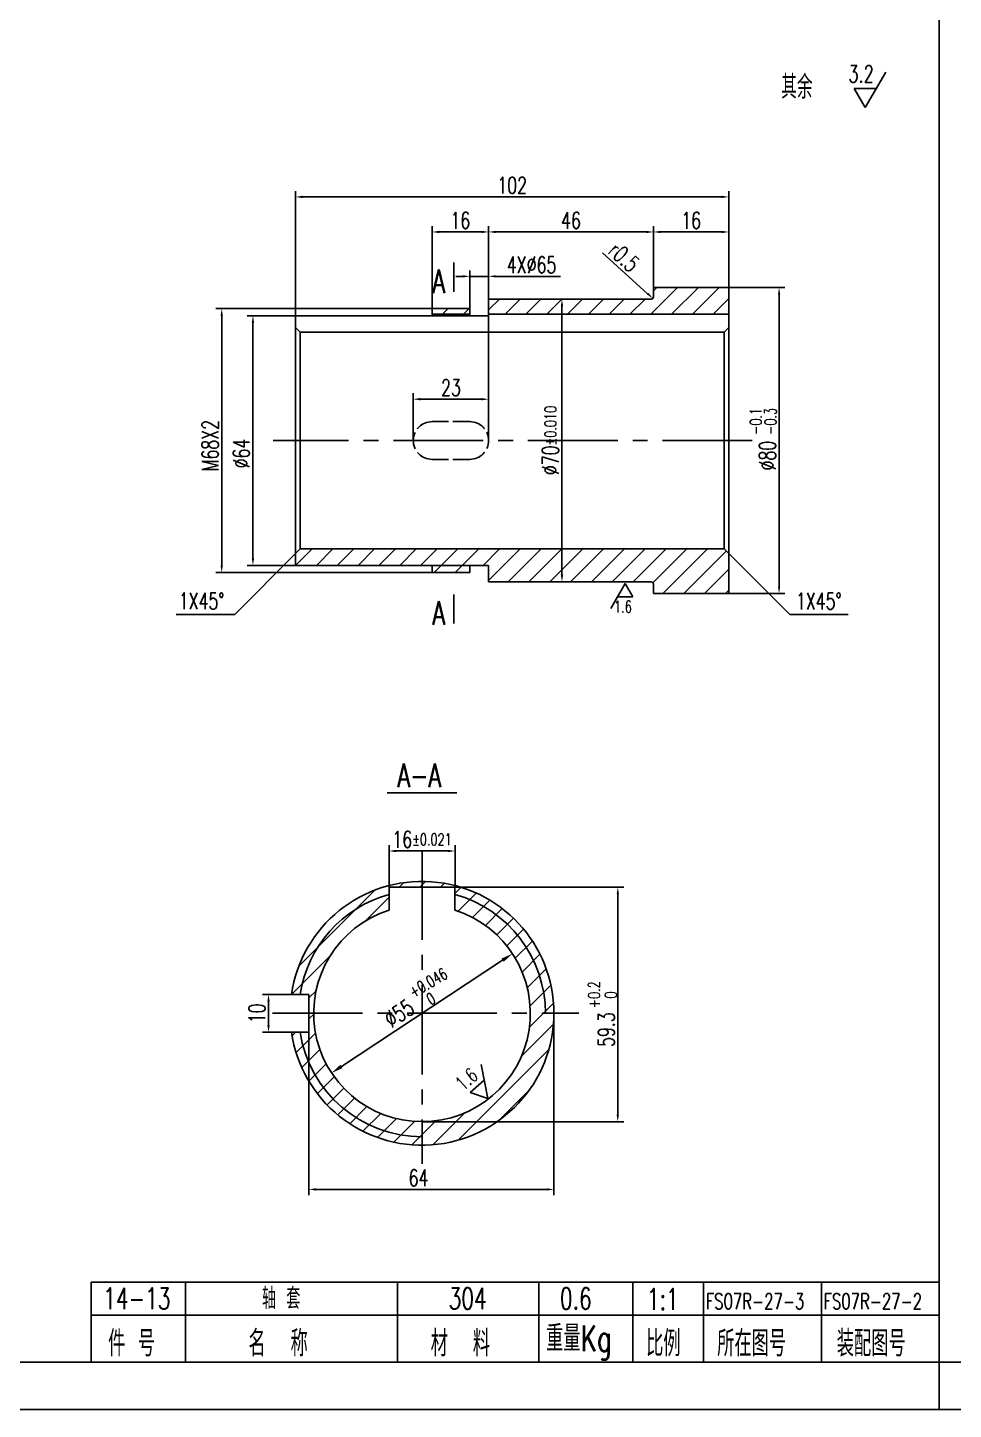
# Model space of a CAD drawing. Extents: x 946 to 3405, y -336 to 946.
# Drawn here: x 2026.7 to 2223.3, y 351.8 to 645.1 of the extents above; entities that cross this region are included whole.
import ezdxf

# ---------------------------------------------------------------- set-up
doc = ezdxf.new("R2010")
doc.units = 0
doc.header["$MEASUREMENT"] = 0
doc.linetypes.add('ACAD_ISO02W100', pattern=[15, 12, -3])
doc.linetypes.add('CENTER2', pattern=[28.575, 19.05, -3.175, 3.175, -3.175])
doc.layers.get('0').update_dxf_attribs({"linetype": 'CONTINUOUS'})
doc.layers.get('DEFPOINTS').update_dxf_attribs({"linetype": 'CONTINUOUS'})
for name, color, linetype in [('6文字层', 3, 'CONTINUOUS'), ('中心线', 1, 'CENTER2'), ('标注线', 3, 'CONTINUOUS'), ('粗实线', 7, 'CONTINUOUS'), ('细实线', 4, 'CONTINUOUS'), ('虚线', 2, 'ACAD_ISO02W100')]:
    doc.layers.add(name, color=color, linetype=linetype)
doc.styles.add('STYLE1', font='romans.shx', dxfattribs={"width": 0.7, "height": 3.5, "bigfont": 'hz129.shx'})
doc.dimstyles.get("Standard").update_dxf_attribs({"dimtxt": 2.5, "dimasz": 2.5, "dimexe": 1.25, "dimexo": 0.625, "dimtad": 1, "dimdec": 0, "dimlfac": 4, "dimzin": 4, "dimdsep": 46, "dimtxsty": 'STYLE1', "dimcen": 0, "dimclrd": 256, "dimclre": 256, "dimclrt": 256, "dimadec": 0, "dimazin": 0, "dimtfac": 1, "dimtdec": 0, "dimtmove": 0, "dimatfit": 3, "dimfxl": 1, "dimtolj": 1, "dimtzin": 0, "dimarcsym": 0})
pattern_1 = [(45, (221.241, 3317.812), (-2.2097087, 2.2097087), [])]

# ---------------------------------------------------------------- blocks, each defined once
blk = doc.blocks.new('*D90')
at = {"layer": 'DEFPOINTS', "color": 0}
for p in [(2074.55, 583.96), (2083.59, 583.96), (2083.59, 530.96)]:
    blk.add_point(p, dxfattribs=at)
at = {"layer": '标注线', "lineweight": -2}
for p, q in [((2083.59, 583.96), (2073.3, 583.96)), ((2074.55, 532.46), (2074.55, 582.46)), ((2083.59, 530.96), (2073.3, 530.96))]:
    blk.add_line(p, q, dxfattribs=at)
at = {"layer": '标注线'}
for points in [[(2074.3, 582.46), (2074.8, 582.46), (2074.55, 583.96)], [(2074.3, 532.46), (2074.8, 532.46), (2074.55, 530.96)]]:
    blk.add_solid(points, dxfattribs=at)
at = {"layer": '标注线', "insert": (2072.1, 554.69), "char_height": 3.5, "attachment_point": 5, "rotation": 90, "style": 'STYLE1'}
blk.add_mtext('\\A1;%%C64', dxfattribs=at)
blk = doc.blocks.new('*D91')
at = {"layer": 'DEFPOINTS', "color": 0}
for p in [(2067.92, 585.46), (2112.59, 585.46), (2112.59, 529.46)]:
    blk.add_point(p, dxfattribs=at)
at = {"layer": '标注线', "lineweight": -2}
for p, q in [((2112.59, 585.46), (2066.67, 585.46)), ((2067.92, 530.96), (2067.92, 583.96)), ((2112.59, 529.46), (2066.67, 529.46))]:
    blk.add_line(p, q, dxfattribs=at)
at = {"layer": '标注线'}
for points in [[(2067.67, 583.96), (2068.17, 583.96), (2067.92, 585.46)], [(2067.67, 530.96), (2068.17, 530.96), (2067.92, 529.46)]]:
    blk.add_solid(points, dxfattribs=at)
at = {"layer": '标注线', "insert": (2065.47, 556.36), "char_height": 3.5, "attachment_point": 5, "rotation": 90, "style": 'STYLE1'}
blk.add_mtext('\\A1;M68X2', dxfattribs=at)
blk = doc.blocks.new('*D92')
at = {"layer": 'DEFPOINTS', "color": 0}
for p in [(2124.59, 566.23), (2108.59, 557.46), (2124.59, 557.46)]:
    blk.add_point(p, dxfattribs=at)
at = {"layer": '标注线', "lineweight": -2}
for p, q in [((2108.59, 557.46), (2108.59, 567.48)), ((2110.09, 566.23), (2123.09, 566.23)), ((2124.59, 557.46), (2124.59, 567.48))]:
    blk.add_line(p, q, dxfattribs=at)
at = {"layer": '标注线'}
for points in [[(2110.09, 566.48), (2110.09, 565.98), (2108.59, 566.23)], [(2123.09, 566.48), (2123.09, 565.98), (2124.59, 566.23)]]:
    blk.add_solid(points, dxfattribs=at)
at = {"layer": '标注线', "insert": (2116.59, 568.68), "char_height": 3.5, "attachment_point": 5, "style": 'STYLE1'}
blk.add_mtext('\\A1;23', dxfattribs=at)
blk = doc.blocks.new('*D93')
at = {"layer": 'DEFPOINTS', "color": 0}
for p in [(2140.16, 587.46), (2141.84, 587.46), (2141.84, 527.46)]:
    blk.add_point(p, dxfattribs=at)
at = {"layer": '标注线', "lineweight": -2}
for p, q in [((2141.84, 587.46), (2138.91, 587.46)), ((2140.16, 528.96), (2140.16, 585.96)), ((2141.84, 527.46), (2138.91, 527.46))]:
    blk.add_line(p, q, dxfattribs=at)
at = {"layer": '标注线'}
for points in [[(2139.91, 585.96), (2140.41, 585.96), (2140.16, 587.46)], [(2139.91, 528.96), (2140.41, 528.96), (2140.16, 527.46)]]:
    blk.add_solid(points, dxfattribs=at)
at = {"layer": '标注线', "insert": (2137.71, 557.46), "char_height": 3.5, "attachment_point": 5, "rotation": 90, "style": 'STYLE1'}
blk.add_mtext('\\A1;%%c70{\\H0.7143x;%%P0.010}', dxfattribs=at)
blk = doc.blocks.new('*D94')
at = {"layer": 'DEFPOINTS', "color": 0}
for p in [(2175.59, 589.96), (2186.25, 589.96), (2175.59, 524.96)]:
    blk.add_point(p, dxfattribs=at)
at = {"layer": '标注线', "lineweight": -2}
for p, q in [((2175.59, 589.96), (2187.5, 589.96)), ((2186.25, 526.46), (2186.25, 588.46)), ((2175.59, 524.96), (2187.5, 524.96))]:
    blk.add_line(p, q, dxfattribs=at)
at = {"layer": '标注线'}
for points in [[(2186, 588.46), (2186.5, 588.46), (2186.25, 589.96)], [(2186, 526.46), (2186.5, 526.46), (2186.25, 524.96)]]:
    blk.add_solid(points, dxfattribs=at)
at = {"layer": '标注线', "insert": (2183.8, 554.26), "char_height": 3.5, "attachment_point": 5, "rotation": 90, "style": 'STYLE1'}
blk.add_mtext('\\A1;%%c80', dxfattribs=at)
blk = doc.blocks.new('*D95')
at = {"layer": 'DEFPOINTS', "color": 0}
for p in [(2159.09, 587.96), (2159.46, 587.63)]:
    blk.add_point(p, dxfattribs=at)
at = {"layer": '标注线', "lineweight": -2}
blk.add_line((2148.74, 597.27), (2158.34, 588.63), dxfattribs=at)
at = {"layer": '标注线'}
blk.add_solid([(2158.51, 588.82), (2158.18, 588.45), (2159.46, 587.63)], dxfattribs=at)
at = {"layer": '标注线', "insert": (2153.32, 596.44), "char_height": 3.5, "attachment_point": 5, "rotation": 318.0339, "style": 'STYLE1'}
blk.add_mtext('\\A1;r0.5', dxfattribs=at)
blk = doc.blocks.new('*D96')
at = {"layer": 'DEFPOINTS', "color": 0}
for p in [(2175.59, 601.73), (2159.59, 589.96), (2175.59, 587.58)]:
    blk.add_point(p, dxfattribs=at)
at = {"layer": '标注线', "lineweight": -2}
for p, q in [((2159.59, 589.96), (2159.59, 602.98)), ((2161.09, 601.73), (2174.09, 601.73)), ((2175.59, 587.58), (2175.59, 602.98))]:
    blk.add_line(p, q, dxfattribs=at)
at = {"layer": '标注线'}
for points in [[(2161.09, 601.98), (2161.09, 601.48), (2159.59, 601.73)], [(2174.09, 601.98), (2174.09, 601.48), (2175.59, 601.73)]]:
    blk.add_solid(points, dxfattribs=at)
at = {"layer": '标注线', "insert": (2167.59, 604.18), "char_height": 3.5, "attachment_point": 5, "style": 'STYLE1'}
blk.add_mtext('\\A1;16', dxfattribs=at)
blk = doc.blocks.new('*D97')
at = {"layer": 'DEFPOINTS', "color": 0}
for p in [(2159.59, 601.73), (2159.59, 601.73), (2124.59, 567.48)]:
    blk.add_point(p, dxfattribs=at)
at = {"layer": '标注线', "lineweight": -2}
for p, q in [((2124.59, 567.48), (2124.59, 602.98)), ((2126.09, 601.73), (2158.09, 601.73)), ((2159.59, 601.73), (2159.59, 602.98))]:
    blk.add_line(p, q, dxfattribs=at)
at = {"layer": '标注线'}
for points in [[(2126.09, 601.98), (2126.09, 601.48), (2124.59, 601.73)], [(2158.09, 601.98), (2158.09, 601.48), (2159.59, 601.73)]]:
    blk.add_solid(points, dxfattribs=at)
at = {"layer": '标注线', "insert": (2142.09, 604.18), "char_height": 3.5, "attachment_point": 5, "style": 'STYLE1'}
blk.add_mtext('\\A1;46', dxfattribs=at)
blk = doc.blocks.new('*D98')
at = {"layer": 'DEFPOINTS', "color": 0}
for p in [(2124.59, 592.31), (2120.59, 585.46), (2124.59, 585.71)]:
    blk.add_point(p, dxfattribs=at)
at = {"layer": '标注线', "lineweight": -2}
for p, q in [((2120.59, 585.46), (2120.59, 593.56)), ((2124.59, 585.71), (2124.59, 593.56)), ((2119.09, 592.31), (2117.59, 592.31)), ((2120.59, 592.31), (2124.59, 592.31)), ((2126.09, 592.31), (2139.84, 592.31))]:
    blk.add_line(p, q, dxfattribs=at)
at = {"layer": '标注线'}
for points in [[(2119.09, 592.56), (2119.09, 592.06), (2120.59, 592.31)], [(2126.09, 592.56), (2126.09, 592.06), (2124.59, 592.31)]]:
    blk.add_solid(points, dxfattribs=at)
at = {"layer": '标注线', "insert": (2133.71, 594.76), "char_height": 3.5, "attachment_point": 5, "style": 'STYLE1'}
blk.add_mtext('\\A1;4X%%c65', dxfattribs=at)
blk = doc.blocks.new('*D99')
at = {"layer": 'DEFPOINTS', "color": 0}
for p in [(2112.59, 601.73), (2124.59, 601.73), (2112.59, 585.46)]:
    blk.add_point(p, dxfattribs=at)
at = {"layer": '标注线', "lineweight": -2}
for p, q in [((2112.59, 585.46), (2112.59, 602.98)), ((2123.09, 601.73), (2114.09, 601.73)), ((2124.59, 601.73), (2124.59, 602.98))]:
    blk.add_line(p, q, dxfattribs=at)
at = {"layer": '标注线'}
for points in [[(2114.09, 601.98), (2114.09, 601.48), (2112.59, 601.73)], [(2123.09, 601.98), (2123.09, 601.48), (2124.59, 601.73)]]:
    blk.add_solid(points, dxfattribs=at)
at = {"layer": '标注线', "insert": (2118.59, 604.18), "char_height": 3.5, "attachment_point": 5, "style": 'STYLE1'}
blk.add_mtext('\\A1;16', dxfattribs=at)
blk = doc.blocks.new('*D100')
at = {"layer": 'DEFPOINTS', "color": 0}
for p in [(2175.59, 609.17), (2175.59, 595.28), (2083.59, 583.96)]:
    blk.add_point(p, dxfattribs=at)
at = {"layer": '标注线', "lineweight": -2}
for p, q in [((2083.59, 583.96), (2083.59, 610.42)), ((2175.59, 595.28), (2175.59, 610.42)), ((2085.09, 609.17), (2174.09, 609.17))]:
    blk.add_line(p, q, dxfattribs=at)
at = {"layer": '标注线'}
for points in [[(2085.09, 609.42), (2085.09, 608.92), (2083.59, 609.17)], [(2174.09, 609.42), (2174.09, 608.92), (2175.59, 609.17)]]:
    blk.add_solid(points, dxfattribs=at)
at = {"layer": '标注线', "insert": (2129.59, 611.62), "char_height": 3.5, "attachment_point": 5, "style": 'STYLE1'}
blk.add_mtext('\\A1;102', dxfattribs=at)
blk = doc.blocks.new('*D140')
at = {"layer": 'DEFPOINTS', "color": 0}
for p in [(2117.45, 470.33), (2103.45, 462.67), (2117.45, 462.67)]:
    blk.add_point(p, dxfattribs=at)
at = {"layer": '标注线', "lineweight": -2}
for p, q in [((2103.45, 462.67), (2103.45, 471.58)), ((2104.95, 470.33), (2115.95, 470.33)), ((2117.45, 462.67), (2117.45, 471.58))]:
    blk.add_line(p, q, dxfattribs=at)
at = {"layer": '标注线'}
for points in [[(2104.95, 470.58), (2104.95, 470.08), (2103.45, 470.33)], [(2115.95, 470.58), (2115.95, 470.08), (2117.45, 470.33)]]:
    blk.add_solid(points, dxfattribs=at)
at = {"layer": '标注线', "insert": (2110.45, 472.78), "char_height": 3.5, "attachment_point": 5, "style": 'STYLE1'}
blk.add_mtext('\\A1;16{\\H0.7143x;%%p0.021}', dxfattribs=at)
blk = doc.blocks.new('*D141')
at = {"layer": 'DEFPOINTS', "color": 0}
for p in [(2138.45, 435.87), (2086.45, 431.87), (2138.45, 398.49)]:
    blk.add_point(p, dxfattribs=at)
at = {"layer": '标注线', "lineweight": -2}
for p, q in [((2138.45, 435.87), (2138.45, 397.24)), ((2086.45, 431.87), (2086.45, 397.24)), ((2087.95, 398.49), (2136.95, 398.49))]:
    blk.add_line(p, q, dxfattribs=at)
at = {"layer": '标注线'}
for points in [[(2087.95, 398.74), (2087.95, 398.24), (2086.45, 398.49)], [(2136.95, 398.74), (2136.95, 398.24), (2138.45, 398.49)]]:
    blk.add_solid(points, dxfattribs=at)
at = {"layer": '标注线', "insert": (2109.71, 400.94), "char_height": 3.5, "attachment_point": 5, "style": 'STYLE1'}
blk.add_mtext('\\A1;64', dxfattribs=at)
blk = doc.blocks.new('*D142')
at = {"layer": 'DEFPOINTS', "color": 0}
for p in [(2077.86, 439.87), (2084.55, 439.87), (2084.55, 431.87)]:
    blk.add_point(p, dxfattribs=at)
at = {"layer": '标注线', "lineweight": -2}
for p, q in [((2084.55, 439.87), (2076.61, 439.87)), ((2077.86, 433.37), (2077.86, 438.37)), ((2084.55, 431.87), (2076.61, 431.87))]:
    blk.add_line(p, q, dxfattribs=at)
at = {"layer": '标注线'}
for points in [[(2077.61, 438.37), (2078.11, 438.37), (2077.86, 439.87)], [(2077.61, 433.37), (2078.11, 433.37), (2077.86, 431.87)]]:
    blk.add_solid(points, dxfattribs=at)
at = {"layer": '标注线', "insert": (2075.41, 435.87), "char_height": 3.5, "attachment_point": 5, "rotation": 90, "style": 'STYLE1'}
blk.add_mtext('\\A1;10', dxfattribs=at)
blk = doc.blocks.new('*D143')
at = {"layer": 'DEFPOINTS', "color": 0}
for p in [(2110.45, 462.67), (2152.01, 462.67), (2110.45, 412.87)]:
    blk.add_point(p, dxfattribs=at)
at = {"layer": '标注线', "lineweight": -2}
for p, q in [((2110.45, 462.67), (2153.26, 462.67)), ((2152.01, 414.37), (2152.01, 461.17)), ((2110.45, 412.87), (2153.26, 412.87))]:
    blk.add_line(p, q, dxfattribs=at)
at = {"layer": '标注线'}
for points in [[(2151.76, 461.17), (2152.26, 461.17), (2152.01, 462.67)], [(2151.76, 414.37), (2152.26, 414.37), (2152.01, 412.87)]]:
    blk.add_solid(points, dxfattribs=at)
at = {"layer": '标注线', "insert": (2149.56, 432.41), "char_height": 3.5, "attachment_point": 5, "rotation": 90, "style": 'STYLE1'}
blk.add_mtext('\\A1;59.3', dxfattribs=at)
blk = doc.blocks.new('*D354')
at = {"layer": '6文字层', "lineweight": -2}
blk.add_line((2093.33, 424.59), (2127.56, 447.15), dxfattribs=at)
at = {"layer": '6文字层'}
for points in [[(2127.33, 447.5), (2127.79, 446.81), (2129.65, 448.53)], [(2093.1, 424.94), (2093.56, 424.24), (2091.24, 423.21)]]:
    blk.add_solid(points, dxfattribs=at)
at = {"layer": 'DEFPOINTS', "color": 0}
for p in [(2129.65, 448.53), (2091.24, 423.21)]:
    blk.add_point(p, dxfattribs=at)
at = {"layer": '6文字层', "insert": (2105.59, 435.87), "char_height": 3.5, "attachment_point": 5, "rotation": 33.3908, "style": 'STYLE1'}
blk.add_mtext('\\A1;%%c55', dxfattribs=at)

msp = doc.modelspace()

# ---------------------------------------------------------------- hatches: boundary and pattern name
at = {"layer": '标注线'}
h = msp.add_hatch(dxfattribs=at)
h.set_pattern_fill('ANSI31', color=256, scale=25, style=0)
h.set_pattern_definition(pattern_1)
h.paths.add_polyline_path([(2124.58765, 587.46258), (2124.58765, 584.26258), (2175.58765, 584.26258), (2175.58765, 589.96258), (2159.58765, 589.96258), (2159.58765, 587.96258, -0.414213562), (2159.08765, 587.46258)])
h.paths.add_polyline_path([(2112.58765, 585.46258), (2112.58765, 584.26258), (2120.58765, 584.26258), (2120.58765, 585.46258)])
h = msp.add_hatch(dxfattribs=at)
h.set_pattern_fill('ANSI31', color=256, scale=25, style=0)
h.set_pattern_definition(pattern_1)
h.paths.add_polyline_path([(2112.58765, 584.26258), (2112.58765, 583.96258), (2120.58765, 583.96258), (2120.58765, 584.26258)])
h = msp.add_hatch(dxfattribs=at)
h.set_pattern_fill('ANSI31', color=256, scale=25, style=0)
h.set_pattern_definition(pattern_1)
h.paths.add_polyline_path([(2112.58765, 530.96258), (2120.58765, 530.96258), (2124.58765, 530.96258), (2124.58765, 527.46258), (2159.08765, 527.46258, -0.414213562), (2159.58765, 526.96258), (2159.58765, 524.96258), (2175.58765, 524.96258), (2175.58765, 533.46258), (2174.58765, 534.46258), (2084.58765, 534.46258), (2083.58765, 533.46258), (2083.58765, 530.96258)])
h.paths.add_polyline_path([(2112.58765, 530.96258), (2112.58765, 529.46258), (2120.58765, 529.46258), (2120.58765, 530.96258)], flags=16)
h = msp.add_hatch(dxfattribs=at)
h.set_pattern_fill('ANSI31', color=256, scale=25, style=0)
h.set_pattern_definition([(45, (221.241, 3311.5492), (-2.2097087, 2.2097087), [])])
h.paths.add_polyline_path([(2110.44667, 409.67281), (2110.44667, 412.87281, -0.414213562), (2087.44667, 435.87281), (2086.44667, 435.87281), (2086.44667, 431.87281), (2084.55381, 431.87281, 0.37000156)])
h.paths.add_polyline_path([(2084.55381, 431.87281), (2082.73386, 431.87281, 0.372824693), (2110.44667, 407.87281), (2110.44667, 409.67281, -0.37000156)])
h.paths.add_polyline_path([(2110.44667, 412.87281), (2110.44667, 407.87281, 0.414213562), (2138.44667, 435.87281), (2133.44667, 435.87281, -0.414213562)])
h.paths.add_polyline_path([(2133.44667, 435.87281), (2136.64667, 435.87281, 0.337041147), (2117.44667, 461.12039), (2117.44667, 457.78172, -0.326276102)], flags=17)
h.paths.add_polyline_path([(2136.64667, 435.87281), (2138.44667, 435.87281, 0.414213562), (2110.44667, 463.87281), (2110.44667, 462.67281), (2117.44667, 462.67281), (2117.44667, 461.12039, -0.337041147)])
h.paths.add_polyline_path([(2084.55381, 439.87281), (2086.44667, 439.87281), (2086.44667, 435.87281), (2087.44667, 435.87281, -0.326276102), (2103.44667, 457.78172), (2103.44667, 461.12039, 0.294894265)])
h.paths.add_polyline_path([(2082.73386, 439.87281), (2084.55381, 439.87281, -0.294894265), (2103.44667, 461.12039), (2103.44667, 462.67281), (2110.44667, 462.67281), (2110.44667, 463.87281, 0.372824693)])

# ---------------------------------------------------------------- linework, layer by layer
for p, q in [((2175.58765, 589.96258), (2159.58765, 589.96258)), ((2159.58765, 589.96258), (2159.58765, 587.96258)), ((2175.58765, 589.96258), (2175.58765, 524.96258)), ((2159.08765, 587.46258), (2124.58765, 587.46258)), ((2124.58765, 583.96258), (2124.58765, 587.46258)), ((2083.58765, 583.96258), (2083.58765, 530.96258)), ((2112.58765, 583.96258), (2083.58765, 583.96258)), ((2120.58765, 585.46258), (2112.58765, 585.46258)), ((2112.58765, 583.96258), (2112.58765, 585.46258)), ((2120.58765, 584.26258), (2112.58765, 584.26258)), ((2120.58765, 583.96258), (2120.58765, 585.46258)), ((2124.58765, 583.96258), (2120.58765, 583.96258)), ((2175.58765, 584.26258), (2124.58765, 584.26258)), ((2084.58765, 580.46258), (2083.58765, 581.46258)), ((2174.58765, 580.46258), (2175.58765, 581.46258)), ((2174.58765, 580.46258), (2084.58765, 580.46258)), ((2084.58765, 580.46258), (2084.58765, 534.46258)), ((2174.58765, 580.46258), (2174.58765, 534.46258)), ((2084.58765, 534.46258), (2083.58765, 533.46258)), ((2174.58765, 534.46258), (2084.58765, 534.46258)), ((2174.58765, 534.46258), (2175.58765, 533.46258)), ((2112.58765, 530.96258), (2083.58765, 530.96258)), ((2112.58765, 530.96258), (2112.58765, 529.46258)), ((2124.58765, 530.96258), (2120.58765, 530.96258)), ((2120.58765, 530.96258), (2120.58765, 529.46258)), ((2124.58765, 530.96258), (2124.58765, 527.46258)), ((2120.58765, 529.46258), (2112.58765, 529.46258)), ((2159.08765, 527.46258), (2124.58765, 527.46258)), ((2159.58765, 524.96258), (2159.58765, 526.96258)), ((2175.58765, 524.96258), (2159.58765, 524.96258)), ((2103.04663, 482.67152), (2117.86275, 482.67152)), ((2103.44667, 462.67281), (2117.44667, 462.67281)), ((2103.44667, 462.67281), (2103.44667, 457.78172)), ((2117.44667, 462.67281), (2117.44667, 457.78172)), ((2082.73386, 439.87281), (2086.44667, 439.87281)), ((2086.44667, 439.87281), (2086.44667, 431.87281)), ((2082.73386, 431.87281), (2086.44667, 431.87281)), ((2040.23289, 378.80134), (2220.23289, 378.80134)), ((2040.23289, 378.80134), (2040.23289, 361.80134))]:
    msp.add_line(p, q)
at = {"linetype": 'Continuous'}
msp.add_line((1824.73288, 361.80135), (2630.73288, 361.80133), dxfattribs=at)
for centre, radius, start, end in [((2159.08765, 587.96258), 0.5, 270, 0), ((2159.08765, 526.96258), 0.5, 0, 90), ((2110.44667, 435.87281), 28, 188.2132107, 171.7867893), ((2110.44667, 435.87281), 23, 107.7189319, 72.2810681)]:
    msp.add_arc(centre, radius, start, end)
at = {"layer": '中心线'}
for p, q in [((2180.56735, 557.46258), (2078.82619, 557.46258)), ((2110.44667, 470.51605), (2110.44667, 403.94776)), ((2078.73643, 435.87281), (2143.76945, 435.87281))]:
    msp.add_line(p, q, dxfattribs=at)
at = {"layer": '标注线'}
for p, q in [((2120.58765, 583.96258), (2112.58765, 583.96258)), ((2083.58765, 533.46258), (2070.67269, 520.54762)), ((2120.58765, 530.96258), (2112.58765, 530.96258)), ((2175.58765, 533.46258), (2188.5026, 520.54762)), ((2070.67269, 520.54762), (2058.27729, 520.54762)), ((2188.5026, 520.54762), (2200.898, 520.54762))]:
    msp.add_line(p, q, dxfattribs=at)
for start, end in [(105.4962658, 171.2182094), (0, 74.5037342), (188.7817906, 270)]:
    msp.add_arc((2110.44667, 435.87281), 26.2, start, end, dxfattribs=at)
at = {"layer": '粗实线'}
for p, q in [((2117.2293, 595.21819), (2117.2293, 589.04703)), ((2117.2293, 524.80164), (2117.2293, 518.63048))]:
    msp.add_line(p, q, dxfattribs=at)
at = {"layer": '细实线', "linetype": 'ByBlock'}
for p, q in [((2220.23289, 945.80133), (2220.23289, 351.80133)), ((2060.23289, 378.80134), (2060.23289, 361.80134)), ((2105.23289, 378.80134), (2105.23289, 361.80134)), ((2135.23289, 378.80134), (2135.23289, 361.80134)), ((2155.23289, 378.80134), (2155.23289, 361.80134)), ((2170.23289, 378.80134), (2170.23289, 361.80134)), ((2195.23289, 378.80134), (2195.23289, 361.80134)), ((2040.23289, 371.80134), (2220.23289, 371.80134)), ((2640.73289, 351.80133), (1799.73289, 351.80133))]:
    msp.add_line(p, q, dxfattribs=at)
at = {"layer": '细实线', "color": 3, "linetype": 'ByBlock'}
for p, q in [((2208.89988, 635.67326), (2204.53981, 628.1214)), ((2204.53981, 628.1214), (2202.20355, 632.16792)), ((2202.20355, 632.16792), (2206.87606, 632.16792)), ((2150.50023, 521.81394), (2153.55227, 527.10024)), ((2153.55227, 527.10024), (2155.18765, 524.26768)), ((2155.18765, 524.26768), (2151.91689, 524.26768)), ((2122.99463, 425.00615), (2124.39262, 417.81588)), ((2120.68148, 419.09354), (2123.64353, 421.66865)), ((2124.39262, 417.81588), (2120.68148, 419.09354)), ((2640.73289, 351.80133), (1799.73289, 351.80133))]:
    msp.add_line(p, q, dxfattribs=at)
at = {"layer": '虚线', "ltscale": 0.3}
for p, q in [((2120.58765, 561.46258), (2112.58765, 561.46258)), ((2120.58765, 553.46258), (2112.58765, 553.46258))]:
    msp.add_line(p, q, dxfattribs=at)
for centre, start, end in [((2112.58765, 557.46258), 90, 270), ((2120.58765, 557.46258), 270, 90)]:
    msp.add_arc(centre, 4, start, end, dxfattribs=at)

# ---------------------------------------------------------------- texts
at = {"layer": '标注线', "style": 'STYLE1', "width": 0.7}
for s, height, p in [('A', 5, (2112.63514, 588.74748)), ('1X45%%d', 3.5, (2058.81543, 521.64015)), ('1X45%%d', 3.5, (2189.83804, 521.60317)), ('A', 5, (2112.63514, 518.33092)), ('A-A', 5, (2105.22158, 483.86907))]:
    msp.add_text(s, height=height, dxfattribs=at).set_placement(p)
for s, rotation, p in [('-0.1', 90, (2182.53437, 558.67159)), ('-0.3', 90, (2185.67637, 558.67159)), ('+0.046', 30.2840551, (2108.60832, 439.09951)), ('0', 30.2840551, (2112.32384, 437.51393)), ('+0.2', 90, (2148.2243, 436.97351)), ('0', 90, (2151.77122, 439.00129))]:
    msp.add_text(s, height=2.5, rotation=rotation, dxfattribs=at).set_placement(p)
at = {"layer": '细实线', "color": 3, "linetype": 'ByBlock', "style": 'STYLE1', "width": 0.7}
for s, height, p in [('3.2', 3.6, (2200.96834, 633.48265)), ('其余', 5, (2186.70431, 630.01259)), ('1.6', 2.52, (2151.21798, 520.92043)), ('14-13', 4.5, (2042.73789, 373.0942)), ('轴 套', 4.5, (2076.47708, 373.0942)), ('304', 4.5, (2116.07832, 373.0942)), ('0.6', 4.5, (2139.70596, 373.0942)), ('1:1', 4.5, (2158.17083, 372.95429)), ('FS07R-27-3', 3.3, (2170.70514, 373.0942)), ('FS07R-27-2', 3.3, (2195.70514, 373.0942)), ('重量Kg', 5.5, (2136.79307, 364.13341)), ('件 号', 5.5, (2043.8053, 363.04063)), ('名  称', 5.5, (2073.60211, 363.04063)), ('材  料', 5.5, (2112.28806, 363.04063)), ('比例', 5.5, (2158.01617, 363.04063)), ('所在图号', 5.5, (2173.11302, 363.04063)), ('装配图号', 5.5, (2198.49322, 363.04063))]:
    msp.add_text(s, height=height, dxfattribs=at).set_placement(p)
msp.add_text('1.6', height=3.024, rotation=41.0025975, dxfattribs=at).set_placement((2119.17387, 419.24624))

# ---------------------------------------------------------------- dimensions: what is measured, and where the dimension line sits
at = {"layer": '6文字层'}
dim = msp.add_diameter_dim_2p(p1=(2091.24314, 423.21484), p2=(2129.65021, 448.53078), text='%%c55', dimstyle='Standard', override={"dimlfac": 1, "dimzin": 12, "dimtmove": 2}, dxfattribs=at)
dim.commit()
dim.dimension.update_dxf_attribs({"geometry": '*D354', "text_midpoint": (2105.59141, 435.87281), "dimtype": 163})
at = {"layer": '标注线'}
for base, p1, p2, text, picture, middle in [((2175.58765, 609.17288), (2083.58765, 583.96258), (2175.58765, 595.27678), '102', '*D100', (2129.58765, 611.62288)), ((2112.58765, 601.72726), (2124.58765, 601.72726), (2112.58765, 585.46258), '16', '*D99', (2118.58765, 604.17726)), ((2159.58765, 601.72726), (2124.58765, 567.48384), (2159.58765, 601.72726), '46', '*D97', (2142.08765, 604.17726)), ((2175.58765, 601.72726), (2159.58765, 589.96258), (2175.58765, 587.57629), '16', '*D96', (2167.58765, 604.17726)), ((2124.58765, 592.31286), (2120.58765, 585.46258), (2124.58765, 585.71258), '4X%%c65', '*D98', (2133.71265, 594.76286)), ((2124.58765, 566.23384), (2108.58765, 557.46258), (2124.58765, 557.46258), '23', '*D92', (2116.58765, 568.68384))]:
    dim = msp.add_linear_dim(base=base, p1=p1, p2=p2, text=text, dimstyle='Standard', override={"dimtxt": 3.5, "dimasz": 1.5, "dimexe": 1.25, "dimexo": 0, "dimgap": 0.7, "dimtad": 1, "dimtih": 0, "dimtoh": 0, "dimdec": 2, "dimzin": 8, "dimtxsty": 'STYLE1', "dimcen": 1.5, "dimtp": 0.5, "dimtm": 0.1, "dimtfac": 0.7, "dimtdec": 2, "dimtofl": 1, "dimatfit": 2}, dxfattribs=at)
    dim.commit()
    dim.dimension.update_dxf_attribs({"geometry": picture, "text_midpoint": middle})
dim = msp.add_radius_dim(center=(2159.08765, 587.96258), mpoint=(2159.45942, 587.62823), text='r0.5', dimstyle='Standard', override={"dimtxt": 3.5, "dimasz": 1.5, "dimexe": 1.25, "dimexo": 0, "dimgap": 0.7, "dimtad": 1, "dimdec": 2, "dimzin": 8, "dimtxsty": 'STYLE1', "dimcen": 1.5, "dimtp": 0.5, "dimtm": 0.1, "dimtfac": 0.7, "dimtdec": 2, "dimtofl": 1}, dxfattribs=at)
dim.commit()
dim.dimension.update_dxf_attribs({"geometry": '*D95', "text_midpoint": (2151.68495, 594.62006), "dimtype": 164})
for base, p1, p2, text, override, picture, middle in [((2186.25057, 589.96258), (2175.58765, 524.96258), (2175.58765, 589.96258), '%%c80', {"dimtxt": 3.5, "dimasz": 1.5, "dimexe": 1.25, "dimexo": 0, "dimgap": 0.7, "dimtad": 1, "dimtih": 0, "dimtoh": 0, "dimdec": 2, "dimzin": 8, "dimtxsty": 'STYLE1', "dimcen": 1.5, "dimtp": 0.5, "dimtm": 0.1, "dimtfac": 0.7, "dimtdec": 2, "dimtofl": 1, "dimatfit": 2}, '*D94', (2186.25057, 554.25541)), ((2067.91941, 585.46258), (2112.58765, 529.46258), (2112.58765, 585.46258), 'M68X2', {"dimtxt": 3.5, "dimasz": 1.5, "dimexe": 1.25, "dimexo": 0, "dimgap": 0.7, "dimtad": 1, "dimtih": 0, "dimtoh": 0, "dimdec": 2, "dimzin": 8, "dimtxsty": 'STYLE1', "dimcen": 1.5, "dimtp": 0.5, "dimtm": 0.1, "dimtfac": 0.7, "dimtdec": 2, "dimtofl": 1, "dimatfit": 2}, '*D91', (2067.91941, 556.35839)), ((2074.55192, 583.96258), (2083.58765, 530.96258), (2083.58765, 583.96258), '%%C64', {"dimtxt": 3.5, "dimasz": 1.5, "dimexe": 1.25, "dimexo": 0, "dimgap": 0.7, "dimtad": 1, "dimtih": 0, "dimtoh": 0, "dimdec": 2, "dimzin": 8, "dimtxsty": 'STYLE1', "dimcen": 1.5, "dimtp": 0.5, "dimtm": 0.1, "dimtfac": 0.7, "dimtdec": 2, "dimtofl": 1, "dimatfit": 2}, '*D90', (2074.55192, 554.69007)), ((2152.01178, 462.67281), (2110.44667, 412.87281), (2110.44667, 462.67281), '59.3', {"dimtxt": 3.5, "dimasz": 1.5, "dimexe": 1.25, "dimexo": 0, "dimgap": 0.7, "dimtad": 1, "dimtih": 0, "dimtoh": 0, "dimdec": 2, "dimzin": 8, "dimtxsty": 'STYLE1', "dimcen": 1.5, "dimtp": 0.5, "dimtm": 0.1, "dimtfac": 0.7, "dimtdec": 2, "dimtofl": 1}, '*D143', (2152.01178, 432.4085)), ((2077.85528, 439.87281), (2084.55381, 431.87281), (2084.55381, 439.87281), '10', {"dimtxt": 3.5, "dimasz": 1.5, "dimexe": 1.25, "dimexo": 0, "dimgap": 0.7, "dimtad": 1, "dimtih": 0, "dimtoh": 0, "dimdec": 2, "dimzin": 8, "dimtxsty": 'STYLE1', "dimcen": 1.5, "dimtp": 0.5, "dimtm": 0.1, "dimtfac": 0.7, "dimtdec": 2, "dimtofl": 1}, '*D142', (2077.85528, 435.87281))]:
    dim = msp.add_linear_dim(base=base, p1=p1, p2=p2, angle=90, text=text, dimstyle='Standard', override=override, dxfattribs=at)
    dim.commit()
    dim.dimension.update_dxf_attribs({"geometry": picture, "text_midpoint": middle, "dimtype": 160})
dim = msp.add_linear_dim(base=(2140.1628, 587.46258), p1=(2141.83765, 527.46258), p2=(2141.83765, 587.46258), angle=90, text='%%c70{\\H0.7143x;%%P0.010}', dimstyle='Standard', override={"dimtxt": 3.5, "dimasz": 1.5, "dimexe": 1.25, "dimexo": 0, "dimgap": 0.7, "dimtad": 1, "dimtih": 0, "dimtoh": 0, "dimdec": 2, "dimzin": 8, "dimtxsty": 'STYLE1', "dimcen": 1.5, "dimtp": 0.5, "dimtm": 0.1, "dimtfac": 0.7, "dimtdec": 2, "dimtofl": 1, "dimatfit": 2}, dxfattribs=at)
dim.commit()
dim.dimension.update_dxf_attribs({"geometry": '*D93', "text_midpoint": (2137.7128, 557.46258)})
for base, p1, p2, text, picture, middle in [((2117.44667, 470.32689), (2103.44667, 462.67281), (2117.44667, 462.67281), '16{\\H0.7143x;%%p0.021}', '*D140', (2110.44667, 470.32689)), ((2138.44667, 398.48942), (2086.44667, 431.87281), (2138.44667, 435.87281), '64', '*D141', (2109.71099, 398.48942))]:
    dim = msp.add_linear_dim(base=base, p1=p1, p2=p2, text=text, dimstyle='Standard', override={"dimtxt": 3.5, "dimasz": 1.5, "dimexe": 1.25, "dimexo": 0, "dimgap": 0.7, "dimtad": 1, "dimtih": 0, "dimtoh": 0, "dimdec": 2, "dimzin": 8, "dimtxsty": 'STYLE1', "dimcen": 1.5, "dimtp": 0.5, "dimtm": 0.1, "dimtfac": 0.7, "dimtdec": 2, "dimtofl": 1}, dxfattribs=at)
    dim.commit()
    dim.dimension.update_dxf_attribs({"geometry": picture, "text_midpoint": middle, "dimtype": 160})

doc.saveas('drawing.dxf')
